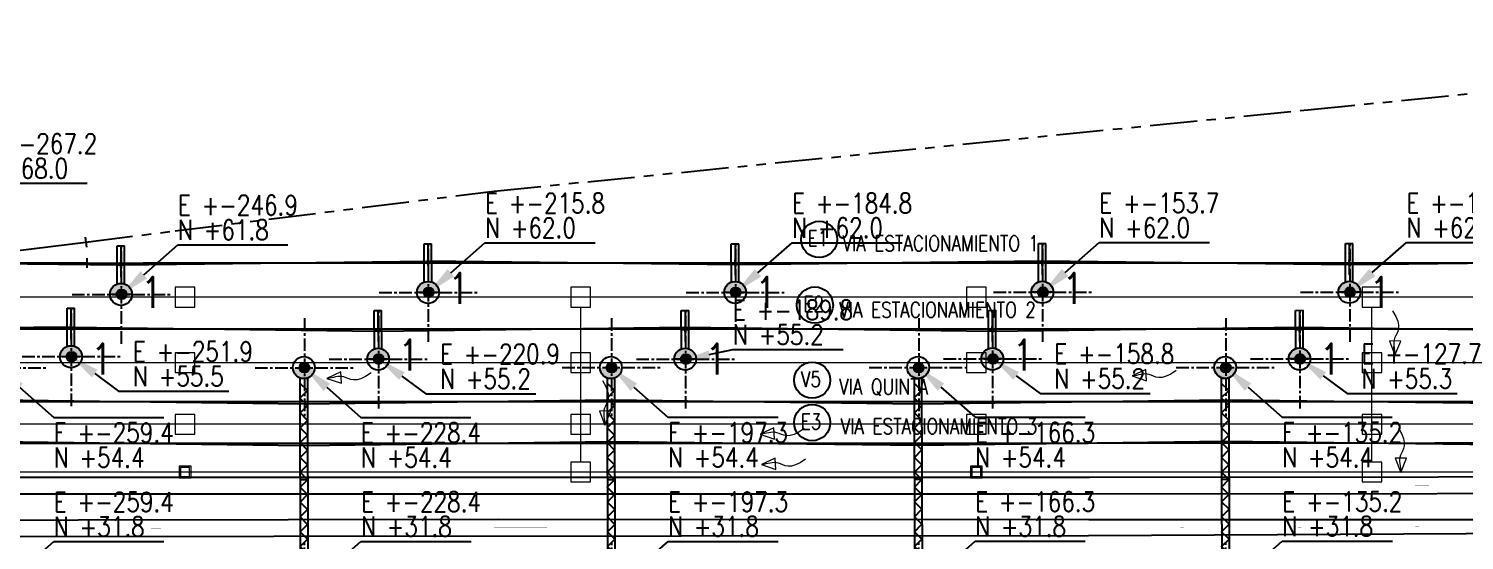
# Model space of a CAD drawing. Header units: millimetres. Extents: x -940 to 1351, y -586 to 711.
# Drawn here: x 343 to 488.1, y 320.8 to 372.5 of the extents above; entities that cross this region are included whole.
import ezdxf
from ezdxf import colors
from ezdxf.entities.mleader import LeaderData, LeaderLine
from ezdxf.enums import TextEntityAlignment as Align
from ezdxf.math import Vec2, Vec3

# ---------------------------------------------------------------- set-up
doc = ezdxf.new("R2010")
doc.units = ezdxf.units.MM
for name, pattern in [('CENTER', [50.8, 31.75, -6.35, 6.35, -6.35]), ('DASHED2', [0.375, 0.25, -0.125]), ('PHANTOM2', [31.75, 15.875, -3.175, 3.175, -3.175, 3.175, -3.175])]:
    doc.linetypes.add(name, pattern=pattern)
for name, color, linetype in [('Cambios 1.8', 4, 'Continuous'), ('Catenaria', 2, 'Continuous'), ('ENad-Vias principales', 2, 'Continuous'), ('GE-Cotas', 1, 'Continuous'), ('GE-Textos', 3, 'Continuous'), ('ME-Vias con catenarias', 30, 'Continuous'), ('UNIFILAR RIEL EXISTENTE', 140, 'PHANTOM2'), ('unifilar VIAS Ppales', 5, 'DASHED2')]:
    doc.layers.add(name, color=color, linetype=linetype)
for name, color, linetype, lineweight in [('Catenaria textos', 253, 'Continuous', 15), ('CI-DRENAJES ZONA VIAS', 5, 'Continuous', 9), ('CI-PLUVIALES', 3, 'Continuous', 9)]:
    doc.layers.add(name, color=color, linetype=linetype, lineweight=lineweight)
doc.styles.add('Romans', font='romans.shx', dxfattribs={"width": 0.8})
doc.styles.add('Romans PF', font='romans.shx', dxfattribs={"width": 0.8})
doc.styles.get("Standard").update_dxf_attribs({"font": 'arial.ttf'})

# ---------------------------------------------------------------- blocks, each defined once
blk = doc.blocks.new('CB8der')
for p, q in [((0.5, 11.2), (-0.5, 11.2)), ((0, 11.2), (0, -17.05)), ((0, 0), (-2.11, -16.92)), ((0.5, 0), (-0.5, 0)), ((-2.61, -16.86), (-1.62, -16.98)), ((0.5, -17.05), (-0.5, -17.05))]:
    blk.add_line(p, q)
blk = doc.blocks.new('vias ident')
at = {"layer": 'GE-Textos', "color": 2}
blk.add_circle((6413556.11, 6135559.38), 1.83, dxfattribs=at)
at = {"layer": 'GE-Textos', "style": 'Romans', "width": 0.8}
blk.add_attdef('AC1', text='', height=1.56, dxfattribs=at).set_placement((6413555.99, 6135558.7), align=Align.CENTER)
blk = doc.blocks.new('CAMARA PL')
at = {"layer": 'CI-PLUVIALES', "ltscale": 2}
for points in [[(0, -0.6), (1.2, -0.6), (1.2, 0.6), (0, 0.6)], [(0.15, -0.45), (1.05, -0.45), (1.05, 0.45), (0.15, 0.45)]]:
    blk.add_lwpolyline(points, close=True, dxfattribs=at)
blk.add_lwpolyline([(0.35, 0.6), (0.85, 0.6)], dxfattribs=at)
blk = doc.blocks.new('A$C0E6C2C1E')
at = {"layer": 'Catenaria'}
for points in [[(2.23, 23.69), (0, 23.69, 1)], [(2.24, 1.11), (0.01, 1.11, 1)]]:
    blk.add_hatch(color=256, dxfattribs=at).paths.add_polyline_path(points)
at = {"linetype": 'Continuous', "ltscale": 4}
blk.add_line((1.49, 12.36), (0.74, 12.36), dxfattribs=at)
at = {"layer": 'Catenaria'}
for p, q in [((0.72, 22.62), (0.76, 2.16)), ((0.72, 22.62), (1.47, 22.62)), ((1.47, 22.62), (1.51, 2.15))]:
    blk.add_line(p, q, dxfattribs=at)
blk.add_lwpolyline([(1.13, 2.23), (0.76, 2.6), (1.51, 3.35), (0.76, 4.1), (1.51, 4.85), (0.75, 5.6), (1.5, 6.35), (0.75, 7.1), (1.5, 7.85), (0.75, 8.6), (1.5, 9.36), (0.75, 10.1), (1.49, 10.86), (0.74, 11.61), (1.49, 12.36), (0.74, 13.11), (1.49, 13.86), (0.74, 14.61), (1.48, 15.36), (0.73, 16.11), (1.48, 16.86), (0.73, 17.61), (1.48, 18.36), (0.73, 19.11), (1.48, 19.86), (0.72, 20.61), (1.47, 21.37), (0.72, 22.12)], dxfattribs=at)
for centre in [(1.11, 23.69), (1.12, 1.11)]:
    blk.add_circle(centre, 1.11, dxfattribs=at)
blk = doc.blocks.new('A$C0E88229D')
at = {"layer": 'Catenaria'}
blk.add_hatch(color=256, dxfattribs=at).paths.add_polyline_path([(2.23, 4.91), (0, 4.91, 1)])
at = {"linetype": 'Continuous', "ltscale": 4}
blk.add_line((1.11, 0), (1.11, 3.16), dxfattribs=at)
at = {"color": 1}
for p, q in [((1.01, 2.13), (1.11, 2.13)), ((1.01, 1.73), (1.11, 1.73)), ((1.11, 2.13), (1.21, 2.13)), ((1.11, 1.73), (1.21, 1.73))]:
    blk.add_line(p, q, dxfattribs=at)
at = {"layer": 'Catenaria'}
for p, q in [((0, 4.91), (2.23, 4.91)), ((0.74, 3.86), (0.74, 0)), ((1.49, 3.86), (1.49, 0))]:
    blk.add_line(p, q, dxfattribs=at)
at = {"layer": 'Catenaria', "linetype": 'Continuous', "ltscale": 4}
for p, q in [((1.49, 1.93), (0.74, 1.93)), ((1.49, 0), (0.74, 0))]:
    blk.add_line(p, q, dxfattribs=at)
at = {"layer": 'Catenaria'}
blk.add_circle((1.11, 4.91), 1.11, dxfattribs=at)
blk = doc.blocks.new('COORDENADAS 4.0')
at = {"layer": 'GE-Cotas', "ltscale": 4}
h = blk.add_hatch(color=256, dxfattribs=at)
h.dxf.hatch_style = 1
h.paths.add_polyline_path([(0, 0.5, 0.414214), (-0.5, 0), (0, 0)])
h.paths.add_polyline_path([(0, 0.5), (0, 0), (0.5, 0, 0.414214)])
h.paths.add_polyline_path([(0.5, 0), (0, 0), (0, -0.5, 0.414214)])
h.paths.add_polyline_path([(0, 0), (-0.5, 0, 0.414214), (0, -0.5)])
at = {"layer": 'GE-Cotas', "linetype": 'CENTER', "ltscale": 0.04}
for p, q in [((0, -5), (0, 5)), ((-5, 0), (5, 0))]:
    blk.add_line(p, q, dxfattribs=at)
at = {"layer": 'GE-Cotas', "ltscale": 4}
blk.add_circle((0, 0), 0.5, dxfattribs=at)
at = {"layer": 'GE-Cotas', "color": 3, "ltscale": 4, "style": 'Romans', "width": 0.8}
for tag, p in [('COORDENADASX', (5.7, 8.02)), ('COORDENADASY', (5.7, 5.52))]:
    blk.add_attdef(tag, p, '', height=2, dxfattribs=at)
at = {"layer": 'GE-Cotas', "color": 2, "ltscale": 4}
ml = blk.add_multileader_mtext('Standard', dxfattribs=at)
ml.set_content('', color=2)
ml.set_leader_properties()
ml.build(insert=Vec2(0, 0))
ml.multileader.update_dxf_attribs({"text_right_attachment_type": 6, "dogleg_length": 0.36, "arrow_head_size": 3})
ctx = ml.context
ctx.base_point, ctx.arrow_head_size = Vec3(16.83, 5.02), 3
ctx.right_attachment = 6
notes = []
notes.append((ctx, [(0, (1, 1, 0), (5.7, 5.02), (1, 0), 11.13, [(0, [(0, 0)], 0, [])])]))
ctx.mtext.insert, ctx.mtext.flow_direction = Vec3(18.83, 7.02), 5
for ctx, leaders in notes:
    for number, flags, end, landing, length, lines in leaders:
        leader = LeaderData()
        leader.index, (leader.has_last_leader_line, leader.has_dogleg_vector, leader.attachment_direction) = number, flags
        leader.last_leader_point, leader.dogleg_vector, leader.dogleg_length = Vec3(end), Vec3(landing), length
        for number, points, colour, breaks in lines:
            line = LeaderLine()
            line.index, line.vertices, line.color, line.breaks = number, Vec3.list(points), colors.encode_raw_color(colour), breaks
            leader.lines.append(line)
        ctx.leaders.append(leader)
blk = doc.blocks.new('COORDENADAS 4.2')
at = {"layer": 'GE-Cotas', "ltscale": 4}
h = blk.add_hatch(color=256, dxfattribs=at)
h.dxf.hatch_style = 1
h.paths.add_polyline_path([(0, -0.5, -0.414214), (-0.5, 0), (0, 0)])
h.paths.add_polyline_path([(0, -0.5), (0, 0), (0.5, 0, -0.414214)])
h.paths.add_polyline_path([(0.5, 0), (0, 0), (0, 0.5, -0.414214)])
h.paths.add_polyline_path([(0, 0), (-0.5, 0, -0.414214), (0, 0.5)])
at = {"layer": 'GE-Cotas', "linetype": 'CENTER', "ltscale": 0.04}
for p, q in [((0, 5), (0, -5)), ((-5, 0), (5, 0))]:
    blk.add_line(p, q, dxfattribs=at)
at = {"layer": 'GE-Cotas', "ltscale": 4}
blk.add_circle((0, 0), 0.5, dxfattribs=at)
at = {"layer": 'GE-Cotas', "color": 3, "ltscale": 4, "style": 'Romans', "width": 0.8}
for tag, p in [('COORDENADASX', (5.7, -7.56)), ('COORDENADASY', (5.7, -10.07))]:
    blk.add_attdef(tag, p, '', height=2, dxfattribs=at)
at = {"layer": 'GE-Cotas', "color": 2, "ltscale": 4}
ml = blk.add_multileader_mtext('Standard', dxfattribs=at)
ml.set_content('', color=2)
ml.set_leader_properties()
ml.build(insert=Vec2(0, 0))
ml.multileader.update_dxf_attribs({"text_right_attachment_type": 6, "dogleg_length": 0.36, "arrow_head_size": 3})
ctx = ml.context
ctx.base_point, ctx.arrow_head_size = Vec3(16.83, -5.02), 3
ctx.right_attachment = 6
notes = []
notes.append((ctx, [(0, (1, 1, 0), (5.7, -5.02), (1, 0), 11.13, [(0, [(0, 0)], 0, [])])]))
ctx.mtext.insert, ctx.mtext.flow_direction = Vec3(18.83, -3.02), 5
for ctx, leaders in notes:
    for number, flags, end, landing, length, lines in leaders:
        leader = LeaderData()
        leader.index, (leader.has_last_leader_line, leader.has_dogleg_vector, leader.attachment_direction) = number, flags
        leader.last_leader_point, leader.dogleg_vector, leader.dogleg_length = Vec3(end), Vec3(landing), length
        for number, points, colour, breaks in lines:
            line = LeaderLine()
            line.index, line.vertices, line.color, line.breaks = number, Vec3.list(points), colors.encode_raw_color(colour), breaks
            leader.lines.append(line)
        ctx.leaders.append(leader)
blk = doc.blocks.new('COORDENADAS 4.5')
at = {"layer": 'GE-Cotas', "ltscale": 4}
h = blk.add_hatch(color=256, dxfattribs=at)
h.dxf.hatch_style = 1
h.paths.add_polyline_path([(0, 0.5, 0.414214), (-0.5, 0), (0, 0)])
h.paths.add_polyline_path([(0, 0.5), (0, 0), (0.5, 0, 0.414214)])
h.paths.add_polyline_path([(0.5, 0), (0, 0), (0, -0.5, 0.414214)])
h.paths.add_polyline_path([(0, 0), (-0.5, 0, 0.414214), (0, -0.5)])
at = {"layer": 'GE-Cotas', "linetype": 'CENTER', "ltscale": 0.04}
for p, q in [((0, -5), (0, 5)), ((-5, 0), (5, 0))]:
    blk.add_line(p, q, dxfattribs=at)
at = {"layer": 'GE-Cotas', "ltscale": 4}
blk.add_circle((0, 0), 0.5, dxfattribs=at)
at = {"layer": 'GE-Cotas', "color": 3, "ltscale": 4, "style": 'Romans', "width": 0.8}
for tag, p in [('COORDENADASX', (4.76, 3.96)), ('COORDENADASY', (4.76, 1.46))]:
    blk.add_attdef(tag, p, '', height=2, dxfattribs=at)
at = {"layer": 'GE-Cotas', "color": 2, "ltscale": 4}
ml = blk.add_multileader_mtext('Standard', dxfattribs=at)
ml.set_content('', color=2)
ml.set_leader_properties()
ml.build(insert=Vec2(0, 0))
ml.multileader.update_dxf_attribs({"text_right_attachment_type": 6, "dogleg_length": 0.36, "arrow_head_size": 2.42})
ctx = ml.context
ctx.base_point, ctx.arrow_head_size, ctx.plane_origin = Vec3(15.88, 0.96), 2.42, Vec3(-0.94, -4.06)
ctx.right_attachment = 6
notes = []
notes.append((ctx, [(0, (1, 1, 0), (4.76, 0.96), (1, 0), 11.13, [(0, [(0, 0)], 0, [])])]))
ctx.mtext.insert, ctx.mtext.flow_direction = Vec3(17.88, 2.96), 5
for ctx, leaders in notes:
    for number, flags, end, landing, length, lines in leaders:
        leader = LeaderData()
        leader.index, (leader.has_last_leader_line, leader.has_dogleg_vector, leader.attachment_direction) = number, flags
        leader.last_leader_point, leader.dogleg_vector, leader.dogleg_length = Vec3(end), Vec3(landing), length
        for number, points, colour, breaks in lines:
            line = LeaderLine()
            line.index, line.vertices, line.color, line.breaks = number, Vec3.list(points), colors.encode_raw_color(colour), breaks
            leader.lines.append(line)
        ctx.leaders.append(leader)
blk = doc.blocks.new('COORDENADAS 4.6')
at = {"layer": 'GE-Cotas', "ltscale": 4}
h = blk.add_hatch(color=256, dxfattribs=at)
h.dxf.hatch_style = 1
h.paths.add_polyline_path([(0, 0.5, 0.414214), (-0.5, 0), (0, 0)])
h.paths.add_polyline_path([(0, 0.5), (0, 0), (0.5, 0, 0.414214)])
h.paths.add_polyline_path([(0.5, 0), (0, 0), (0, -0.5, 0.414214)])
h.paths.add_polyline_path([(0, 0), (-0.5, 0, 0.414214), (0, -0.5)])
at = {"layer": 'GE-Cotas', "linetype": 'CENTER', "ltscale": 0.04}
for p, q in [((0, -5), (0, 5)), ((-5, 0), (5, 0))]:
    blk.add_line(p, q, dxfattribs=at)
at = {"layer": 'GE-Cotas', "ltscale": 4}
blk.add_circle((0, 0), 0.5, dxfattribs=at)
at = {"layer": 'GE-Cotas', "color": 3, "ltscale": 4, "style": 'Romans', "width": 0.8}
for tag, p in [('COORDENADASX', (6.2, -0.48)), ('COORDENADASY', (6.2, -2.99))]:
    blk.add_attdef(tag, p, '', height=2, dxfattribs=at)
at = {"layer": 'GE-Cotas', "color": 2, "ltscale": 4}
ml = blk.add_multileader_mtext('Standard', dxfattribs=at)
ml.set_content('', color=2)
ml.set_leader_properties()
ml.build(insert=Vec2(0, 0))
ml.multileader.update_dxf_attribs({"text_right_attachment_type": 6, "dogleg_length": 0.36, "arrow_head_size": 2.9})
ctx = ml.context
ctx.base_point, ctx.arrow_head_size, ctx.plane_origin = Vec3(15.88, -3.5), 2.9, Vec3(-0.94, 4.06)
ctx.right_attachment = 6
notes = []
notes.append((ctx, [(0, (1, 1, 0), (4.76, -3.5), (1, 0), 11.13, [(0, [(0, 0)], 0, [])])]))
ctx.mtext.insert, ctx.mtext.flow_direction = Vec3(17.88, -1.5), 5
for ctx, leaders in notes:
    for number, flags, end, landing, length, lines in leaders:
        leader = LeaderData()
        leader.index, (leader.has_last_leader_line, leader.has_dogleg_vector, leader.attachment_direction) = number, flags
        leader.last_leader_point, leader.dogleg_vector, leader.dogleg_length = Vec3(end), Vec3(landing), length
        for number, points, colour, breaks in lines:
            line = LeaderLine()
            line.index, line.vertices, line.color, line.breaks = number, Vec3.list(points), colors.encode_raw_color(colour), breaks
            leader.lines.append(line)
        ctx.leaders.append(leader)
blk = doc.blocks.new('cat')
at = {"layer": 'Catenaria', "linetype": 'Continuous', "ltscale": 4}
for p, q in [((-266.89, 64.96), (-246.95, 64.74)), ((-246.95, 64.74), (-215.9, 65.14)), ((-184.85, 64.74), (-215.9, 65.14)), ((-153.8, 65.14), (-184.85, 64.74)), ((-122.74, 64.74), (-153.8, 65.14)), ((-91.09, 65.14), (-122.74, 64.74)), ((-252, 58.45), (-274.85, 58.23)), ((-252, 58.45), (-220.95, 58.05)), ((-220.95, 58.05), (-189.9, 58.45)), ((-189.9, 58.45), (-158.84, 58.05)), ((-158.84, 58.05), (-127.79, 58.45)), ((-127.79, 58.45), (-96.13, 58.05)), ((-259.5, 51.11), (-228.44, 50.71)), ((-228.44, 50.71), (-197.39, 51.1)), ((-197.39, 51.1), (-166.34, 50.7)), ((-166.34, 50.7), (-135.29, 51.11)), ((-135.29, 51.11), (-103.63, 50.73)), ((-259.5, 46.91), (-228.44, 46.51)), ((-228.44, 46.51), (-197.39, 46.91)), ((-197.39, 46.91), (-166.34, 46.52)), ((-166.34, 46.52), (-135.29, 46.92)), ((-135.29, 46.92), (-103.63, 46.54))]:
    blk.add_line(p, q, dxfattribs=at)
for p, rotation in [((-214.79, 66.88), 180.1764939195329), ((-183.74, 66.88), 180.1764939195329), ((-152.69, 66.9), 180.1764939195329), ((-121.64, 66.9), 180.1764939195329), ((-245.84, 66.68), 180.1764939195329), ((-250.89, 60.39), 180.176493919533), ((-219.84, 60.14), 180.176493919533), ((-188.79, 60.14), 180.176493919533), ((-157.74, 60.16), 180.176493919533), ((-126.68, 60.16), 180.176493919533)]:
    blk.add_blockref('A$C0E88229D', p, dxfattribs=dict(at, rotation=rotation))
for p in [(-229.56, 30.68), (-198.51, 30.68), (-167.45, 30.69), (-136.4, 30.69)]:
    blk.add_blockref('A$C0E6C2C1E', p, dxfattribs=at)
at = {"layer": 'GE-Cotas', "ltscale": 4}
for name, p, values in [('COORDENADAS 4.0', (-267.17, 67.98), {'COORDENADASY': 'N +68.0', 'COORDENADASX': 'E +-267.2'}), ('COORDENADAS 4.0', (-246.88, 61.77), {'COORDENADASY': 'N +61.8', 'COORDENADASX': 'E +-246.9'}), ('COORDENADAS 4.0', (-215.83, 61.97), {'COORDENADASY': 'N +62.0', 'COORDENADASX': 'E +-215.8'}), ('COORDENADAS 4.0', (-184.78, 61.97), {'COORDENADASY': 'N +62.0', 'COORDENADASX': 'E +-184.8'}), ('COORDENADAS 4.0', (-153.72, 61.99), {'COORDENADASY': 'N +62.0', 'COORDENADASX': 'E +-153.7'}), ('COORDENADAS 4.0', (-122.67, 61.99), {'COORDENADASY': 'N +62.0', 'COORDENADASX': 'E +-122.7'}), ('COORDENADAS 4.5', (-189.82, 55.23), {'COORDENADASX': 'E +-189.8', 'COORDENADASY': 'N +55.2'}), ('COORDENADAS 4.6', (-251.93, 55.48), {'COORDENADASY': 'N +55.5', 'COORDENADASX': 'E +-251.9'}), ('COORDENADAS 4.6', (-220.88, 55.23), {'COORDENADASY': 'N +55.2', 'COORDENADASX': 'E +-220.9'}), ('COORDENADAS 4.6', (-158.77, 55.25), {'COORDENADASY': 'N +55.2', 'COORDENADASX': 'E +-158.8'}), ('COORDENADAS 4.6', (-127.72, 55.25), {'COORDENADASY': 'N +55.3', 'COORDENADASX': 'E +-127.7'}), ('COORDENADAS 4.2', (-259.44, 54.36), {'COORDENADASX': 'E +-259.4', 'COORDENADASY': 'N +54.4'}), ('COORDENADAS 4.2', (-228.38, 54.36), {'COORDENADASX': 'E +-228.4', 'COORDENADASY': 'N +54.4'}), ('COORDENADAS 4.2', (-197.33, 54.37), {'COORDENADASX': 'E +-197.3', 'COORDENADASY': 'N +54.4'}), ('COORDENADAS 4.2', (-166.28, 54.38), {'COORDENADASX': 'E +-166.3', 'COORDENADASY': 'N +54.4'}), ('COORDENADAS 4.2', (-135.23, 54.38), {'COORDENADASX': 'E +-135.2', 'COORDENADASY': 'N +54.4'}), ('COORDENADAS 4.0', (-259.43, 31.78), {'COORDENADASY': 'N +31.8', 'COORDENADASX': 'E +-259.4'}), ('COORDENADAS 4.0', (-228.37, 31.79), {'COORDENADASY': 'N +31.8', 'COORDENADASX': 'E +-228.4'}), ('COORDENADAS 4.0', (-197.32, 31.79), {'COORDENADASY': 'N +31.8', 'COORDENADASX': 'E +-197.3'}), ('COORDENADAS 4.0', (-166.27, 31.8), {'COORDENADASY': 'N +31.8', 'COORDENADASX': 'E +-166.3'}), ('COORDENADAS 4.0', (-135.22, 31.81), {'COORDENADASY': 'N +31.8', 'COORDENADASX': 'E +-135.2'})]:
    blk.add_blockref(name, p, dxfattribs=at).add_auto_attribs(values)
at = {"layer": 'Catenaria textos', "char_height": 5, "width": 356.7779, "attachment_point": 1, "line_spacing_factor": 1.200001, "style": 'Romans PF'}
for insert in [(-213.85, 63.94), (-151.75, 63.94), (-244.9, 63.54), (-182.8, 63.54), (-120.69, 63.54), (-249.95, 56.8), (-218.9, 57.2), (-187.85, 56.8), (-156.79, 57.2), (-125.74, 56.8)]:
    blk.add_mtext('{\\H0.625x;\\C3;1}', dxfattribs=dict(at, insert=insert))

msp = doc.modelspace()

# ---------------------------------------------------------------- linework, layer by layer
at = {"layer": 'CI-DRENAJES ZONA VIAS', "ltscale": 2}
for points in [[(357.765, 344.387), (359.765, 344.387), (359.765, 346.387), (357.765, 346.387)], [(397.765, 344.387), (399.765, 344.387), (399.765, 346.387), (397.765, 346.387)], [(437.765, 344.387), (439.765, 344.387), (439.765, 346.387), (437.765, 346.387)], [(477.765, 344.387), (479.765, 344.387), (479.765, 346.387), (477.765, 346.387)], [(357.765, 337.767), (359.765, 337.767), (359.765, 339.767), (357.765, 339.767)], [(397.765, 337.767), (399.765, 337.767), (399.765, 339.767), (397.765, 339.767)], [(437.765, 337.767), (439.765, 337.767), (439.765, 339.767), (437.765, 339.767)], [(477.765, 337.767), (479.765, 337.767), (479.765, 339.767), (477.765, 339.767)], [(481.085, 339.528), (481.684, 340.95), (480.538, 340.971)], [(373.11, 337.18), (374.572, 336.686), (374.509, 337.83)], [(454.522, 337.424), (455.984, 336.93), (455.921, 338.075)], [(401.204, 332.459), (401.803, 333.881), (400.657, 333.902)], [(357.765, 331.542), (359.765, 331.542), (359.765, 333.542), (357.765, 333.542)], [(397.765, 331.542), (399.765, 331.542), (399.765, 333.542), (397.765, 333.542)], [(437.765, 331.542), (439.765, 331.542), (439.765, 333.542), (437.765, 333.542)], [(477.765, 331.542), (479.765, 331.542), (479.765, 333.542), (477.765, 333.542)], [(416.897, 331.543), (418.358, 331.049), (418.296, 332.194)], [(397.765, 326.721), (399.765, 326.721), (399.765, 328.721), (397.765, 328.721)], [(477.765, 326.721), (479.765, 326.721), (479.765, 328.721), (477.765, 328.721)], [(481.677, 327.684), (482.276, 329.106), (481.13, 329.127)]]:
    msp.add_lwpolyline(points, close=True, dxfattribs=at)
for points in [[(877.765, 345.387), (319.765, 345.387)], [(398.765, 328.721), (398.765, 344.387)], [(478.765, 328.721), (478.765, 344.387)], [(480.846, 344.021), (481.177, 343.44), (481.369, 342.954), (481.448, 342.548), (481.441, 342.21), (481.372, 341.924), (481.268, 341.678), (481.156, 341.458), (481.06, 341.25), (481.001, 341.044), (480.977, 340.835), (480.978, 340.625), (480.997, 340.412), (481.026, 340.196), (481.056, 339.977), (481.078, 339.755), (481.085, 339.528)], [(903.055, 338.767), (279.765, 338.767)], [(377.573, 337.745), (377.018, 337.372), (376.547, 337.146), (376.149, 337.037), (375.81, 337.02), (375.52, 337.068), (375.267, 337.153), (375.04, 337.249), (374.826, 337.33), (374.615, 337.373), (374.406, 337.383), (374.196, 337.366), (373.985, 337.331), (373.772, 337.287), (373.555, 337.241), (373.335, 337.203), (373.11, 337.18)], [(400.966, 336.951), (401.297, 336.371), (401.489, 335.885), (401.568, 335.479), (401.56, 335.14), (401.492, 334.855), (401.388, 334.609), (401.275, 334.389), (401.179, 334.181), (401.121, 333.974), (401.096, 333.766), (401.098, 333.555), (401.117, 333.342), (401.146, 333.127), (401.175, 332.908), (401.198, 332.685), (401.204, 332.459)], [(458.986, 337.989), (458.431, 337.617), (457.96, 337.39), (457.561, 337.281), (457.223, 337.264), (456.933, 337.312), (456.68, 337.397), (456.452, 337.494), (456.238, 337.574), (456.028, 337.618), (455.818, 337.627), (455.608, 337.61), (455.397, 337.575), (455.184, 337.531), (454.968, 337.485), (454.748, 337.447), (454.522, 337.424)], [(957.765, 332.542), (217.52, 332.542)], [(421.36, 332.108), (420.805, 331.736), (420.334, 331.509), (419.935, 331.4), (419.597, 331.383), (419.307, 331.431), (419.054, 331.516), (418.827, 331.613), (418.612, 331.693), (418.402, 331.737), (418.192, 331.746), (417.982, 331.729), (417.772, 331.694), (417.558, 331.65), (417.342, 331.604), (417.122, 331.566), (416.897, 331.543)], [(481.439, 332.177), (481.77, 331.597), (481.962, 331.11), (482.041, 330.705), (482.033, 330.366), (481.965, 330.08), (481.861, 329.834), (481.748, 329.614), (481.652, 329.407), (481.593, 329.2), (481.569, 328.992), (481.571, 328.781), (481.59, 328.568), (481.619, 328.352), (481.648, 328.133), (481.671, 327.911), (481.677, 327.684)]]:
    msp.add_lwpolyline(points, dxfattribs=at)
at = {"layer": 'CI-PLUVIALES', "ltscale": 2}
msp.add_lwpolyline([(417.044, 328.469), (418.506, 327.975), (418.443, 329.12)], close=True, dxfattribs=at)
for points in [[(421.507, 329.034), (420.952, 328.662), (420.481, 328.435), (420.082, 328.326), (419.744, 328.309), (419.454, 328.357), (419.201, 328.442), (418.974, 328.539), (418.76, 328.619), (418.549, 328.663), (418.339, 328.672), (418.13, 328.655), (417.919, 328.62), (417.706, 328.576), (417.489, 328.53), (417.269, 328.492), (417.044, 328.469)], [(55.739, 327.729), (797.765, 327.729)]]:
    msp.add_lwpolyline(points, dxfattribs=at)
at = {"layer": 'ENad-Vias principales', "ltscale": 0.2}
for points in [[(550.723, 327.275), (520.72, 327.235), (450.224, 327.17), (326.589, 327.177), (277.64, 327.181), (226.712, 327.155), (161.766, 327.145), (57.306, 327.137)], [(550.723, 327.275), (520.72, 327.235), (450.224, 327.17), (326.589, 327.177), (277.64, 327.181), (226.712, 327.155), (161.766, 327.145), (57.306, 327.137)], [(550.567, 325.641), (520.532, 325.532), (450.13, 325.497), (326.558, 325.493), (277.545, 325.494), (226.62, 325.39), (161.749, 325.46), (57.253, 325.433)], [(550.567, 325.641), (520.532, 325.532), (450.13, 325.497), (326.558, 325.493), (277.545, 325.494), (226.62, 325.39), (161.749, 325.46), (57.253, 325.433)], [(226.74, 322.917), (277.681, 322.928), (326.641, 322.867), (390.443, 322.946), (450.145, 322.917), (520.581, 322.929), (560.299, 323.028)], [(226.74, 322.917), (277.681, 322.928), (326.641, 322.867), (390.443, 322.946), (450.145, 322.917), (520.581, 322.929), (560.299, 323.028)], [(561.933, 321.336), (520.158, 321.642), (450.094, 321.256), (326.517, 321.167), (277.59, 321.191), (226.553, 321.228), (161.592, 321.205), (57.376, 321.119)], [(561.933, 321.336), (520.158, 321.642), (450.094, 321.256), (326.517, 321.167), (277.59, 321.191), (226.553, 321.228), (161.592, 321.205), (57.376, 321.119)]]:
    msp.add_lwpolyline(points, dxfattribs=at)
at = {"layer": 'ME-Vias con catenarias', "ltscale": 0.5}
for p, q in [((348.862, 348.838), (353.52, 348.838)), ((353.612, 348.838), (354.535, 348.838)), ((859.441, 348.838), (354.621, 348.838)), ((883.472, 342.147), (301.643, 342.147)), ((391.226, 334.806), (332.427, 334.801)), ((450.058, 334.812), (391.226, 334.806)), ((485.12, 334.827), (450.058, 334.812)), ((520.179, 334.842), (485.12, 334.827))]:
    msp.add_line(p, q, dxfattribs=at)
msp.add_lwpolyline([(897.184, 332.838), (893.498, 332.375, -0.0311822), (868.626, 330.813), (740.978, 330.77), (659.645, 330.742), (608.072, 330.733), (556.498, 330.724), (520.185, 330.642), (485.122, 330.627), (450.06, 330.612), (391.227, 330.606), (332.427, 330.601), (304.84, 330.583), (277.252, 330.566), (251.976, 330.529), (226.7, 330.492), (209.356, 330.5, 0.0013615), (208.267, 330.498), (207.004, 330.491, -0.0017959), (205.567, 330.489), (201.454, 330.498)], format="xyb", dxfattribs=at)
for centre, start, end in [((353.526, 548.838), 269.99833, 270.02472), ((354.621, 148.838), 90, 90.02472)]:
    msp.add_arc(centre, 200, start, end, dxfattribs=at)
at = {"layer": 'UNIFILAR RIEL EXISTENTE', "ltscale": 0.3}
for p, q in [((472.287, 364.316), (554.513, 372.514)), ((390.001, 356.112), (472.287, 364.316)), ((357.777, 352.083), (390.001, 356.112)), ((348.731, 350.953), (357.777, 352.083))]:
    msp.add_line(p, q, dxfattribs=at)
at = {"layer": 'unifilar VIAS Ppales', "ltscale": 5, "const_width": 0.001}
for points in [[(194.212, 326.288), (226.714, 326.272), (252.129, 326.305), (277.641, 326.337), (326.574, 326.335), (388.375, 326.334), (450.177, 326.333), (520.626, 326.383), (550.723, 326.459), (759.844, 326.497), (969.043, 326.538), (1058.936, 326.684), (1079.824, 326.703), (1118.24, 326.711), (1154.899, 326.524), (1191.691, 326.7), (1212.868, 326.543), (1235.757, 326.568), (1263.242, 326.553), (1285.522, 326.637), (1315.201, 326.513), (1325.992, 326.533), (1338.148, 326.565)], [(1334.446, 322.389), (1326.304, 322.304), (1315.049, 322.361), (1308.239, 322.402), (1252.764, 322.598), (1240.991, 322.44), (1235.141, 322.543), (1191.698, 322.553), (1154.455, 322.33), (1118.189, 322.577), (1060.372, 322.312), (986.729, 322.323), (774.346, 322.303), (761.771, 322.296), (561.116, 322.182), (520.369, 322.285), (450.119, 322.086), (390.444, 322.079), (326.579, 322.017), (277.635, 322.059), (226.646, 322.073), (194.185, 322.058), (163.876, 322.046)]]:
    msp.add_lwpolyline(points, dxfattribs=at)

# ---------------------------------------------------------------- block references
at = {"layer": 'Cambios 1.8', "rotation": 97.11605413854397}
msp.add_blockref('CB8der', (331.812, 348.84), dxfattribs=at)
at = {"layer": 'Catenaria'}
msp.add_blockref('cat', (599.22, 283.9), dxfattribs=at)
at = {"layer": 'CI-DRENAJES ZONA VIAS', "rotation": 180.000000000506}
for p in [(359.369, 327.721), (439.369, 327.721)]:
    msp.add_blockref('CAMARA PL', p, dxfattribs=at)
at = {"layer": 'GE-Textos'}
for p, values in [((-6413133.238, -6135208.151), {'AC1': 'E1'}), ((-6413133.662, -6135214.786), {'AC1': 'E2'}), ((-6413133.935, -6135222.377), {'AC1': 'V5'}), ((-6413133.935, -6135226.669), {'AC1': 'E3'})]:
    msp.add_blockref('vias ident', p, dxfattribs=at).add_auto_attribs(values)

# ---------------------------------------------------------------- texts
at = {"layer": 'GE-Textos', "char_height": 2.5, "width": 178.38895, "attachment_point": 4, "line_spacing_factor": 1.200001, "style": 'Romans PF'}
for s, insert in [('{\\H0.625x;\\C3;VIA ESTACIONAMIENTO 1}', (425.238, 350.824)), ('{\\H0.625x;\\C3;VIA ESTACIONAMIENTO 2}', (424.913, 344.11)), ('{\\H0.625x;\\C3;VIA QUINTA}', (424.897, 336.267)), ('{\\H0.625x;\\C3;VIA ESTACIONAMIENTO 3}', (425.054, 332.338))]:
    msp.add_mtext(s, dxfattribs=dict(at, insert=insert))

doc.saveas('drawing.dxf')
